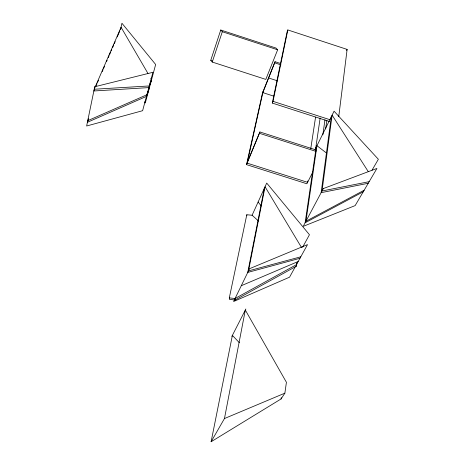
<?xml version="1.0" encoding="UTF-8"?>
<svg xmlns="http://www.w3.org/2000/svg" width="465" height="465" viewBox="0 0 465 465"><rect width="100%" height="100%" fill="white"/><g stroke="black" fill="none" stroke-linecap="round" stroke-linejoin="round"><path stroke-width="0.7" d="M258.534 221.026L252.1 215.243L246.799 214.749L229.303 297.896L229.425 299.39L235.168 300.018L296.438 266.183L296.658 263.26M338.747 116.599L347.123 49.412L287.835 29.952L287.149 31.661L272.292 103.073L329.586 121.545M331.278 116.814L321.141 192.661L368.233 183.274M325.651 128.991L326.843 120.365M284.876 393.158L286.417 382.294L245.322 310.05L224.461 418.541L211.11 441.75L281.063 398.958L284.876 393.158L224.461 418.541M322.844 134.85L324.971 119.761M281.063 398.958L281.255 397.61M315.415 150.317L320.158 118M316.188 147.266L305.127 222.781L363.246 191.778M296.438 266.183L296.961 262.667M307.818 180.897L307.603 182.332L247.159 163.151L263.103 91.454M310.754 148.754L315.566 117.18M264.329 188.325L247.752 272.42L299.972 258.278M211.11 441.75L232.378 335.387L239.347 342.699M272.292 103.073L273.013 101.347L287.835 29.952M312.817 172.044L306.871 183.774L246.537 164.633L259.918 131.979L315.596 149.794M273.815 96.168L262.841 92.622L275.059 61.717L280.587 63.513M120.551 29.527L121.935 23.25L155.653 64.496L145.283 103.003L144.394 101.876M246.537 164.633L262.504 92.942L275.059 61.717M210.744 60.351L220.741 30.01L276.007 48.058L277.646 49.79L265.806 79.405L212.249 62.054L210.744 60.351L212.116 60.799M212.249 62.054L222.317 31.73L220.741 30.01M151.131 81.305L148.823 87.6L93.854 90.977L94.721 88.978M149.201 88.472L146.899 94.767L87.734 120.685L88.577 118.697M148.765 90.082L146.463 96.383L87.403 122.289L88.245 120.301M247.461 161.768L259.918 131.979M95.871 86.31L97.028 83.642M97.603 82.311L98.47 80.311M102.219 71.639L103.079 69.64M103.66 68.309L104.526 66.309M106.543 61.642L107.119 60.305M108.269 57.637L109.136 55.637M109.717 54.306L110.577 52.307M111.158 50.97L111.734 49.639M112.6 47.639L113.751 44.971M114.326 43.64L115.192 41.635M117.209 36.968L119.807 30.969M252.1 215.237L266.718 183.082L309.452 234.732L302.581 247.299M346.594 50.522L347.123 49.412M231.878 336.369L245.863 308.993M295.432 266.509L289.556 277.175L233.599 301.523L249.566 268.683L307.51 244.607L296.124 265.253M372.035 170.161L378.365 159.268L334.068 111.187L315.078 149.498L316.037 150.584M229.303 297.896L235.058 298.524L296.449 264.666M364.165 190.214L305.947 221.241L316.961 145.702L326.651 153.159M241.277 285.725L298.199 261.487M300.779 256.808L248.49 270.892L265.044 186.756L301.64 247.717M369.169 181.676L322.03 190.987L332.115 115.128L368.239 171.579M259.621 133.362L316.078 151.416M273.013 101.347L329.819 119.668M268.724 78.004L277.617 80.881M222.317 31.73L277.646 49.79M274.809 62.88L280.959 64.879M258.104 202.025L261.284 205.949M147.94 73.418L121.051 27.255L94.209 89.245L149.265 85.949L151.573 79.654L150.846 78.411M235.058 298.524L235.168 300.018M246.799 214.749L246.851 215.766M94.726 86.752L86.635 126.003L142.621 110.699L152.933 72.296L94.726 86.752M323.315 188.575L303.232 226.345L355.15 205.594L376.935 168.429L323.315 188.575"/></g></svg>
